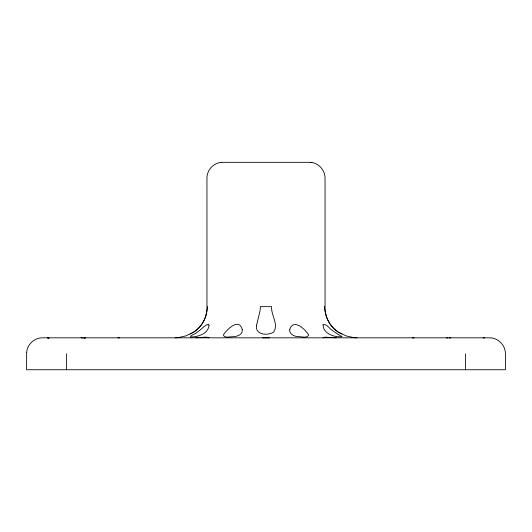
<?xml version="1.0" encoding="UTF-8"?>
<svg xmlns="http://www.w3.org/2000/svg" width="532" height="532" viewBox="0 0 532 532"><rect width="100%" height="100%" fill="white"/><g stroke="black" fill="none" stroke-linecap="round" stroke-linejoin="round"><path stroke-width="0.8" d="M206.921 306.645L207.207 306.645C207.141 316.52 202.439 326.582 193.934 331.908M193.415 332.254L185.947 335.898L177.808 337.7M190.05 334.036C198.103 330.591 204.853 322.286 206.403 313.315A20.615 14.071 90 0 0 207.207 306.645M221.571 162.32C213.545 162.832 206.795 170.18 206.955 178.22L206.955 305.9M208.271 337.82L209.029 337.527L205.585 337.135L195.736 337.82M83.976 337.966L85.732 337.82M84.056 337.966L84.894 337.853M117.911 337.966L119.594 337.82M449.201 337.966L450.877 337.82M483.056 337.966L484.732 337.82M175.101 337.82L177.888 337.7M221.531 162.32L310.469 162.32M84.641 337.853L85.472 337.82M262.422 337.82L269.465 337.82M311.805 162.499C319.267 163.65 325.172 170.679 325.045 178.22L325.045 305.9M324.706 306.645L325.079 306.645M336.291 337.82L325.105 337.135L322.971 337.7L323.749 337.82M446.268 337.82L447.944 337.966M412.406 337.82L414.089 337.966M354.113 337.7L356.899 337.82M81.123 337.82L82.799 337.966M47.268 337.82L49.024 337.966M47.528 337.82L48.359 337.853M48.106 337.853L48.944 337.966M310.429 162.32L311.852 162.499M354.192 337.7L346.053 335.898L338.585 332.254M341.95 334.036C331.629 329.727 324.62 318.036 324.799 306.645A20.615 14.071 90 0 0 325.597 313.315C327.074 320.829 331.596 327.759 338.066 331.908M465.5 353.78L465.5 369.74M66.5 353.78L66.5 369.74M256.557 325.265C254.595 334.761 267.875 336.144 273.614 332.048C278.954 324.36 270.874 315.064 271.593 306.645L260.341 306.645A20.615 15.069 -90 0 1 259.483 313.315L256.557 325.265M242.279 329.707C242.918 334.555 237.312 336.43 233.482 336.729C230.642 336.377 224.012 338.724 223.307 334.934C226.838 329.521 239.22 317.218 242.279 329.707M289.807 329.182C288.756 333.803 293.797 336.357 297.674 336.596C300.913 336.37 307.117 338.711 308.779 335.167C305.348 329.202 293.558 318.336 289.807 329.182M26.66 352.39L26.6 369.74L505.4 369.74L505.4 353.78C505.599 345.248 497.972 337.62 489.44 337.82L42.56 337.82C34.533 337.654 27.198 344.384 26.66 352.39M209.023 325.258C208.311 333.916 197.917 336.969 190.536 336.989C189.359 335.719 196.441 333.657 197.419 332.048C201.315 329.82 204.055 325.258 208.464 324.254L209.023 325.258M323.057 324.806C323.03 333.823 334.714 337.527 342.023 336.729C338.857 334.595 335.28 332.866 332.307 330.352C329.361 328.889 326.455 323.143 323.057 324.806"/></g></svg>
